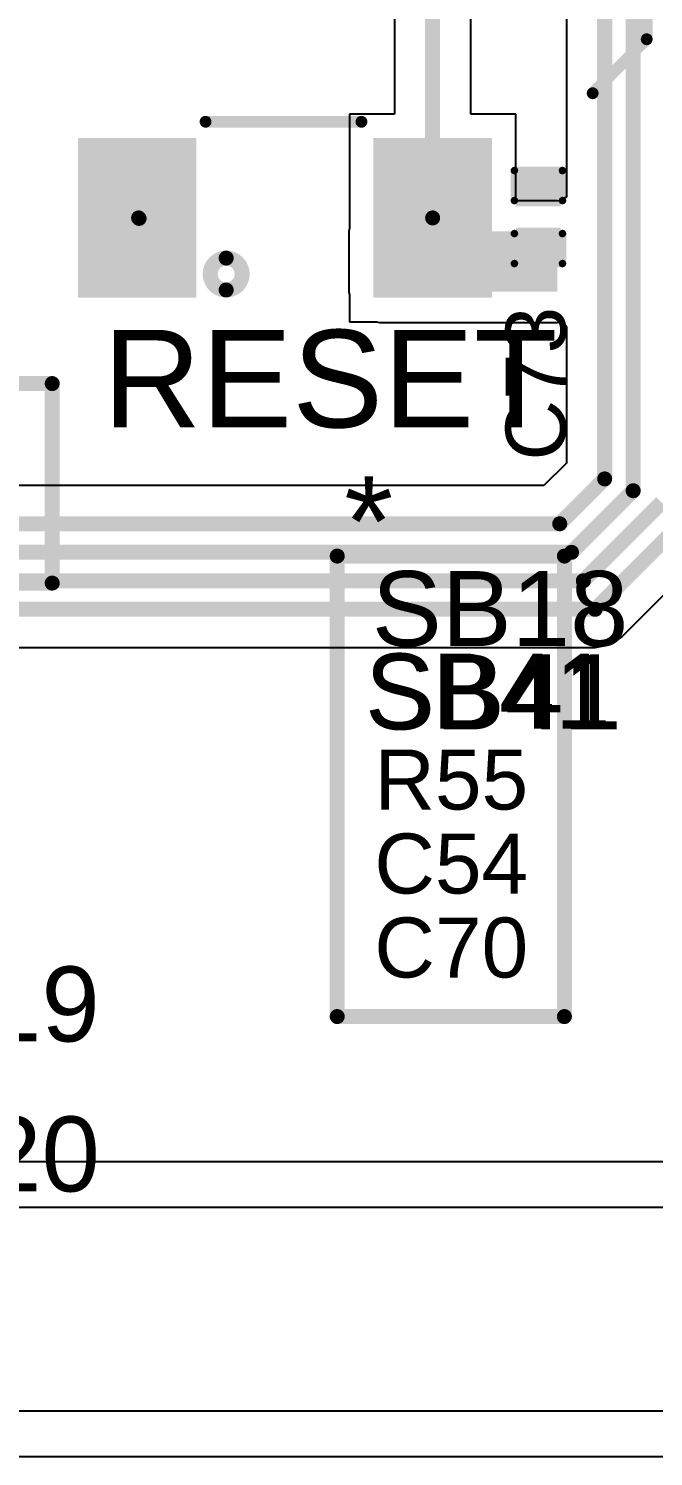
# Model space of a CAD drawing. Header units: millimetres. Extents: x 0 to 214, y 0 to 214.
# Drawn here: x 6.416 to 6.832, y 3.263 to 4.215 of the extents above; entities that cross this region are included whole.
import ezdxf

# ---------------------------------------------------------------- set-up
doc = ezdxf.new("R2010")
doc.units = ezdxf.units.MM
doc.header["$MEASUREMENT"] = 0
for name, color, linetype in [('BottomLayer', 5, 'Continuous'), ('TopLayer', 1, 'Continuous'), ('TopOverlay', 2, 'Continuous'), ('TopPaste', 8, 'Continuous'), ('TopSolder', 216, 'Continuous')]:
    doc.layers.add(name, color=color, linetype=linetype)
doc.styles.add('Arial', font='', dxfattribs={"height": 0.2})
doc.styles.get('Arial').set_extended_font_data('Arial')

# ---------------------------------------------------------------- blocks, each defined once
blk = doc.blocks.new('S______B______209')
at = {"layer": 'TopLayer'}
for points in [[(-0.045, -0.0175), (-0.045, 0.0175), (-0.015, 0.0175), (-0.015, -0.0175)], [(0.015, -0.0175), (0.015, 0.0175), (0.045, 0.0175), (0.045, -0.0175)]]:
    blk.add_hatch(color=1, dxfattribs=at).paths.add_polyline_path(points)
at = {"layer": 'TopPaste'}
for points in [[(-0.045, -0.0175), (-0.045, 0.0175), (-0.015, 0.0175), (-0.015, -0.0175)], [(0.015, -0.0175), (0.015, 0.0175), (0.045, 0.0175), (0.045, -0.0175)]]:
    blk.add_hatch(color=8, dxfattribs=at).paths.add_polyline_path(points)
at = {"layer": 'TopSolder'}
for points in [[(-0.049, -0.0215), (-0.049, 0.0215), (-0.011, 0.0215), (-0.011, -0.0215)], [(0.011, -0.0215), (0.011, 0.0215), (0.049, 0.0215), (0.049, -0.0215)]]:
    blk.add_hatch(color=216, dxfattribs=at).paths.add_polyline_path(points)
at = {"layer": 'TopOverlay', "const_width": 0.005}
for points in [[(-0.05, 0.022), (-0.05, -0.022)], [(0.05, 0.022), (-0.05, 0.022)], [(0.05, 0.022), (0.05, -0.022)], [(0.05, -0.022), (-0.05, -0.022)]]:
    blk.add_lwpolyline(points, dxfattribs=at)
at = {"layer": 'TopOverlay', "const_width": 0.0025}
for points in [[(-0.05125, 0.022, 1), (-0.04875, 0.022, 1)], [(-0.05125, 0.022, 1), (-0.04875, 0.022, 1)], [(0.04875, 0.022, 1), (0.05125, 0.022, 1)], [(0.04875, 0.022, 1), (0.05125, 0.022, 1)], [(-0.05125, -0.022, 1), (-0.04875, -0.022, 1)], [(-0.05125, -0.022, 1), (-0.04875, -0.022, 1)], [(0.04875, -0.022, 1), (0.05125, -0.022, 1)], [(0.04875, -0.022, 1), (0.05125, -0.022, 1)]]:
    blk.add_lwpolyline(points, format="xyb", close=True, dxfattribs=at)
at = {"layer": 'TopOverlay'}
blk.add_text('SB41', height=0.05, rotation=-180, dxfattribs=at).set_placement((0.32744, 0.36301))
blk = doc.blocks.new('C___0402_322')
at = {"layer": 'TopLayer'}
for points in [[(-0.0275, -0.0125), (-0.0275, 0.0125), (-0.0095, 0.0125), (-0.0095, -0.0125)], [(0.0095, -0.0125), (0.0095, 0.0125), (0.0275, 0.0125), (0.0275, -0.0125)]]:
    blk.add_hatch(color=1, dxfattribs=at).paths.add_polyline_path(points)
at = {"layer": 'TopPaste'}
for points in [[(-0.0275, -0.0125), (-0.0275, 0.0125), (-0.0095, 0.0125), (-0.0095, -0.0125)], [(0.0095, -0.0125), (0.0095, 0.0125), (0.0275, 0.0125), (0.0275, -0.0125)]]:
    blk.add_hatch(color=8, dxfattribs=at).paths.add_polyline_path(points)
at = {"layer": 'TopSolder'}
for points in [[(-0.02986, -0.01486), (-0.02986, 0.01486), (-0.00714, 0.01486), (-0.00714, -0.01486)], [(0.00714, -0.01486), (0.00714, 0.01486), (0.02986, 0.01486), (0.02986, -0.01486)]]:
    blk.add_hatch(color=216, dxfattribs=at).paths.add_polyline_path(points)
at = {"layer": 'TopOverlay', "const_width": 0.005}
for points in [[(-0.031, -0.016), (-0.031, 0.016)], [(-0.011, 0.016), (-0.031, 0.016)], [(0.031, 0.016), (0.011, 0.016)], [(0.031, -0.016), (0.031, 0.016)], [(-0.011, -0.016), (-0.031, -0.016)], [(0.031, -0.016), (0.011, -0.016)]]:
    blk.add_lwpolyline(points, dxfattribs=at)
at = {"layer": 'TopOverlay', "const_width": 0.0025}
for points in [[(-0.03225, 0.016, 1), (-0.02975, 0.016, 1)], [(-0.03225, 0.016, 1), (-0.02975, 0.016, 1)], [(-0.01225, 0.016, 1), (-0.00975, 0.016, 1)], [(0.00975, 0.016, 1), (0.01225, 0.016, 1)], [(0.02975, 0.016, 1), (0.03225, 0.016, 1)], [(0.02975, 0.016, 1), (0.03225, 0.016, 1)], [(-0.03225, -0.016, 1), (-0.02975, -0.016, 1)], [(-0.03225, -0.016, 1), (-0.02975, -0.016, 1)], [(-0.01225, -0.016, 1), (-0.00975, -0.016, 1)], [(0.00975, -0.016, 1), (0.01225, -0.016, 1)], [(0.02975, -0.016, 1), (0.03225, -0.016, 1)], [(0.02975, -0.016, 1), (0.03225, -0.016, 1)]]:
    blk.add_lwpolyline(points, format="xyb", close=True, dxfattribs=at)
blk = doc.blocks.new('TL3300CF160Q_389')
at = {"layer": 'TopLayer'}
for points in [[(-0.25591, 0.06299), (-0.35433, 0.06299), (-0.35433, 0.13386), (-0.25591, 0.13386)], [(0.35433, 0.06299), (0.25591, 0.06299), (0.25591, 0.13386), (0.35433, 0.13386)], [(-0.25591, -0.13386), (-0.35433, -0.13386), (-0.35433, -0.06299), (-0.25591, -0.06299)], [(0.35433, -0.13386), (0.25591, -0.13386), (0.25591, -0.06299), (0.35433, -0.06299)]]:
    blk.add_hatch(color=1, dxfattribs=at).paths.add_polyline_path(points)
at = {"layer": 'TopPaste'}
for points in [[(-0.25591, 0.06299), (-0.35433, 0.06299), (-0.35433, 0.13386), (-0.25591, 0.13386)], [(0.35433, 0.06299), (0.25591, 0.06299), (0.25591, 0.13386), (0.35433, 0.13386)], [(-0.25591, -0.13386), (-0.35433, -0.13386), (-0.35433, -0.06299), (-0.25591, -0.06299)], [(0.35433, -0.13386), (0.25591, -0.13386), (0.25591, -0.06299), (0.35433, -0.06299)]]:
    blk.add_hatch(color=8, dxfattribs=at).paths.add_polyline_path(points)
at = {"layer": 'TopSolder'}
for points in [[(-0.25191, 0.05899), (-0.35833, 0.05899), (-0.35833, 0.13786), (-0.25191, 0.13786)], [(0.35833, 0.05899), (0.25191, 0.05899), (0.25191, 0.13786), (0.35833, 0.13786)], [(-0.25191, -0.13786), (-0.35833, -0.13786), (-0.35833, -0.05899), (-0.25191, -0.05899)], [(0.35833, -0.13786), (0.25191, -0.13786), (0.25191, -0.05899), (0.35833, -0.05899)]]:
    blk.add_hatch(color=216, dxfattribs=at).paths.add_polyline_path(points)
at = {"layer": 'TopOverlay', "const_width": 0.00787}
for points in [[(-0.186, 0.241), (-0.222, 0.205)], [(-0.186, 0.241), (0.186, 0.241)], [(0.186, 0.241), (0.222, 0.205)], [(0.24202, 0.05384), (0.242, -0.055)], [(-0.24098, 0.05284), (-0.241, -0.051)], [(-0.222, -0.205), (-0.186, -0.241)], [(0.222, -0.205), (0.186, -0.241)], [(-0.186, -0.241), (0.186, -0.241)]]:
    blk.add_lwpolyline(points, dxfattribs=at)
at = {"layer": 'TopOverlay'}
for points, const_width in [([(-0.18797, 0.241, 1), (-0.18403, 0.241, 1)], 0.00394), ([(-0.18797, 0.241, 1), (-0.18403, 0.241, 1)], 0.00394), ([(0.18403, 0.241, 1), (0.18797, 0.241, 1)], 0.00394), ([(0.18403, 0.241, 1), (0.18797, 0.241, 1)], 0.00394), ([(-0.22397, 0.205, 1), (-0.22003, 0.205, 1)], 0.00394), ([(0.22003, 0.205, 1), (0.22397, 0.205, 1)], 0.00394), ([(0.24005, 0.05384, 1), (0.24398, 0.05384, 1)], 0.00394), ([(-0.33189, 0.03911, 1), (-0.35315, 0.03911, 1)], 0.01), ([(-0.24295, 0.05284, 1), (-0.23902, 0.05284, 1)], 0.00394), ([(-0.35565, 0.03911, 1), (-0.35065, 0.03911, 1)], 0.005), ([(-0.33439, 0.03911, 1), (-0.32939, 0.03911, 1)], 0.005), ([(-0.24297, -0.051, 1), (-0.23903, -0.051, 1)], 0.00394), ([(0.24003, -0.055, 1), (0.24397, -0.055, 1)], 0.00394), ([(-0.22397, -0.205, 1), (-0.22003, -0.205, 1)], 0.00394), ([(0.22003, -0.205, 1), (0.22397, -0.205, 1)], 0.00394), ([(-0.18797, -0.241, 1), (-0.18403, -0.241, 1)], 0.00394), ([(-0.18797, -0.241, 1), (-0.18403, -0.241, 1)], 0.00394), ([(0.18403, -0.241, 1), (0.18797, -0.241, 1)], 0.00394), ([(0.18403, -0.241, 1), (0.18797, -0.241, 1)], 0.00394)]:
    blk.add_lwpolyline(points, format="xyb", close=True, dxfattribs=dict(at, const_width=const_width))

msp = doc.modelspace()

# ---------------------------------------------------------------- hatches: boundary and pattern name
at = {"layer": 'TopLayer'}
msp.add_hatch(color=1, dxfattribs=at).paths.add_polyline_path([(6.64997, 4.03922), (6.76837, 4.03922), (6.76837, 4.07953), (6.64997, 4.07953)])

# ---------------------------------------------------------------- linework, layer by layer
at = {"layer": 'BottomLayer'}
for p, q in [((7.80336, 3.45926), (6.17147, 3.45926)), ((6.1642, 3.429), (7.80336, 3.429)), ((7.28904, 3.293), (6.03864, 3.293)), ((6.03864, 3.26274), (7.28904, 3.26274))]:
    msp.add_line(p, q, dxfattribs=at)
at = {"layer": 'TopLayer'}
for p, q in [((6.77449, 4.66313), (6.77449, 4.10231)), ((6.71089, 4.15765), (6.71089, 4.3446)), ((6.65991, 4.33404), (6.65991, 4.15765)), ((6.65991, 4.15765), (6.62997, 4.15765)), ((6.62997, 4.15765), (6.62997, 4.0815)), ((6.74084, 4.15765), (6.71089, 4.15765)), ((6.74084, 4.09993), (6.74084, 4.15765)), ((6.76837, 4.09993), (6.74084, 4.09993)), ((6.76949, 4.0997), (6.76837, 4.09993)), ((6.77449, 4.10231), (6.76949, 4.0997)), ((6.62997, 4.0815), (6.62958, 4.07953)), ((6.62958, 4.07953), (6.62958, 4.03922)), ((6.62958, 4.03922), (6.62997, 4.03725)), ((6.62997, 4.03725), (6.62997, 4.01922)), ((6.62997, 4.01922), (6.648, 4.01922)), ((6.648, 4.01922), (6.64997, 4.01883)), ((6.64997, 4.01883), (6.76837, 4.01883)), ((6.76837, 4.01883), (6.77063, 4.01928)), ((6.77063, 4.01928), (6.77449, 4.01611)), ((6.77449, 4.01611), (6.77449, 3.92501)), ((6.77449, 3.92501), (6.75948, 3.91)), ((6.75948, 3.91), (6.18051, 3.91)), ((6.81167, 3.80948), (6.87501, 3.87282)), ((6.8034, 3.80396), (6.81167, 3.80948)), ((6.33633, 3.80202), (6.79365, 3.80202)), ((6.79365, 3.80202), (6.8034, 3.80396))]:
    msp.add_line(p, q, dxfattribs=at)
at = {"layer": 'TopLayer', "const_width": 0.01}
for points in [[(6.79998, 3.91445), (6.79998, 4.69115)], [(6.81898, 3.90658), (6.81898, 4.54515)], [(6.6854, 4.08844), (6.6854, 4.3446)], [(6.48955, 4.08844), (6.48987, 4.08812)], [(6.77004, 3.88451), (6.79998, 3.91445)], [(6.77791, 3.86551), (6.81898, 3.90658)], [(6.78578, 3.84651), (6.83798, 3.89871)], [(6.79365, 3.82751), (6.85698, 3.89084)], [(6.005, 3.88451), (6.77004, 3.88451)], [(6.01287, 3.86551), (6.77791, 3.86551)], [(6.02074, 3.84651), (6.78578, 3.84651)], [(6.02861, 3.82751), (6.79365, 3.82751)]]:
    msp.add_lwpolyline(points, dxfattribs=at)
at = {"layer": 'TopLayer', "const_width": 0.005}
for points in [[(6.48705, 4.08844, 1), (6.49205, 4.08844, 1)], [(6.6829, 4.08844, 1), (6.6879, 4.08844, 1)], [(6.48737, 4.08812, 1), (6.49237, 4.08812, 1)], [(6.79748, 3.91445, 1), (6.80248, 3.91445, 1)], [(6.79748, 3.91445, 1), (6.80248, 3.91445, 1)], [(6.81648, 3.90658, 1), (6.82148, 3.90658, 1)], [(6.81648, 3.90658, 1), (6.82148, 3.90658, 1)], [(6.76754, 3.88451, 1), (6.77254, 3.88451, 1)], [(6.76754, 3.88451, 1), (6.77254, 3.88451, 1)], [(6.77541, 3.86551, 1), (6.78041, 3.86551, 1)], [(6.77541, 3.86551, 1), (6.78041, 3.86551, 1)], [(6.78328, 3.84651, 1), (6.78828, 3.84651, 1)], [(6.78328, 3.84651, 1), (6.78828, 3.84651, 1)], [(6.79115, 3.82751, 1), (6.79615, 3.82751, 1)], [(6.79115, 3.82751, 1), (6.79615, 3.82751, 1)]]:
    msp.add_lwpolyline(points, format="xyb", close=True, dxfattribs=at)
at = {"layer": 'TopOverlay', "const_width": 0.01}
for points in [[(6.296, 3.978), (6.432, 3.978)], [(6.432, 3.845), (6.432, 3.978)], [(6.62185, 3.863), (6.77315, 3.863)], [(6.62185, 3.556), (6.62185, 3.863)], [(6.77315, 3.556), (6.77315, 3.863)], [(6.296, 3.845), (6.432, 3.845)], [(6.62185, 3.556), (6.77315, 3.556)]]:
    msp.add_lwpolyline(points, dxfattribs=at)
at = {"layer": 'TopOverlay', "const_width": 0.005}
for points in [[(6.4295, 3.978, 1), (6.4345, 3.978, 1)], [(6.4295, 3.978, 1), (6.4345, 3.978, 1)], [(6.61935, 3.863, 1), (6.62435, 3.863, 1)], [(6.61935, 3.863, 1), (6.62435, 3.863, 1)], [(6.77065, 3.863, 1), (6.77565, 3.863, 1)], [(6.77065, 3.863, 1), (6.77565, 3.863, 1)], [(6.4295, 3.845, 1), (6.4345, 3.845, 1)], [(6.4295, 3.845, 1), (6.4345, 3.845, 1)], [(6.61935, 3.556, 1), (6.62435, 3.556, 1)], [(6.61935, 3.556, 1), (6.62435, 3.556, 1)], [(6.77065, 3.556, 1), (6.77565, 3.556, 1)], [(6.77065, 3.556, 1), (6.77565, 3.556, 1)]]:
    msp.add_lwpolyline(points, format="xyb", close=True, dxfattribs=at)

# ---------------------------------------------------------------- block references
for name, p, rotation in [('TL3300CF160Q_389', (6.58698, 4.39355), 90), ('S______B______209', (6.96787, 4.11103), 180), ('C___0402_322', (6.75587, 4.08903), 270)]:
    msp.add_blockref(name, p, dxfattribs=dict(rotation=rotation))

# ---------------------------------------------------------------- texts
at = {"layer": 'TopOverlay', "style": 'Arial'}
for s, height, rotation, p in [('C73', 0.04, 90, (6.77399, 3.92668)), ('RESET', 0.065, 360, (6.46572, 3.9488))]:
    msp.add_text(s, height=height, rotation=rotation, dxfattribs=at).set_placement(p)
for s, height, p in [('*', 0.06, (6.62649, 3.85611)), ('SB18', 0.05, (6.64489, 3.80303)), ('SB41', 0.05, (6.64043, 3.74744)), ('R55', 0.04, (6.64655, 3.69404)), ('C54', 0.04, (6.64655, 3.63804)), ('C70', 0.04, (6.64655, 3.58204)), ('SB19', 0.05, (6.29283, 3.53939)), ('SB20', 0.05, (6.29288, 3.43939))]:
    msp.add_text(s, height=height, dxfattribs=at).set_placement(p)

doc.saveas('drawing.dxf')
